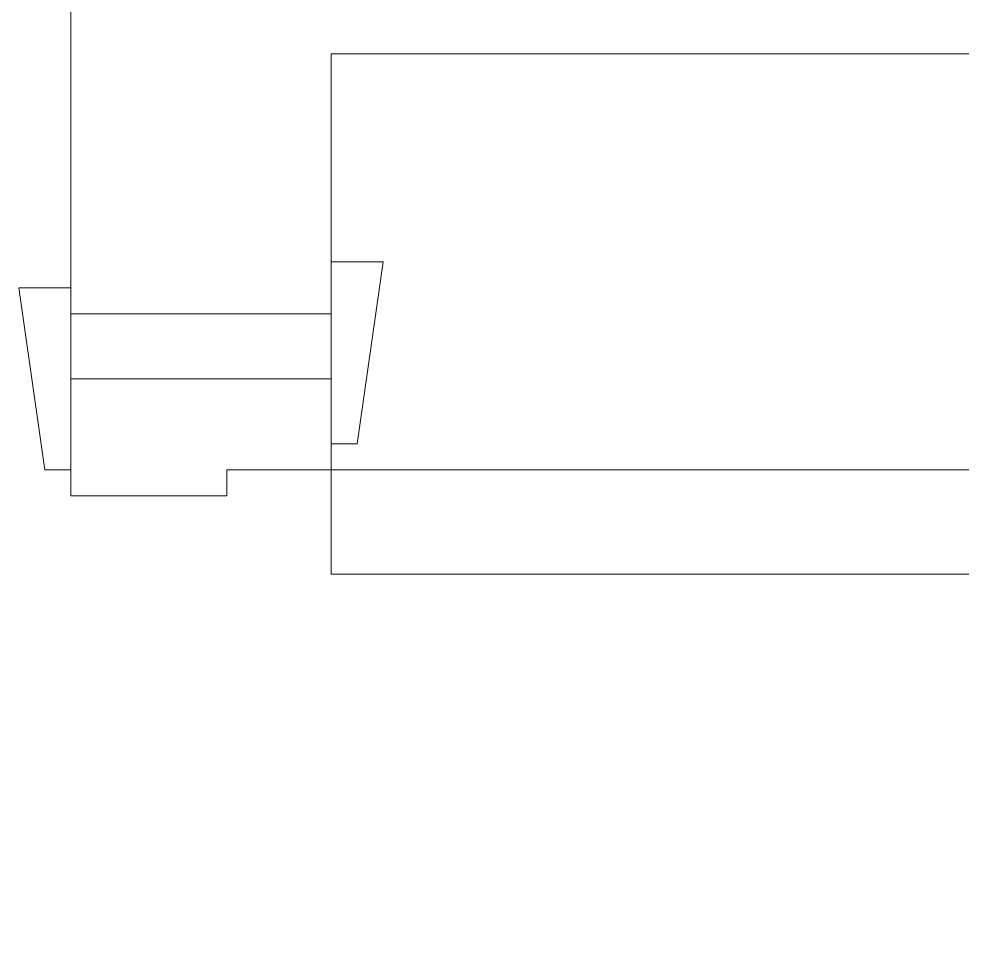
# Model space of a CAD drawing. Extents: x -234346 to 58427, y -132654 to -82394.
# Drawn here: x -135979.4 to -135616.8, y -111920.2 to -111559.2 of the extents above; entities that cross this region are included whole.
import ezdxf

# ---------------------------------------------------------------- set-up
doc = ezdxf.new("R2010")
doc.units = 0
doc.header["$LTSCALE"] = 8
for name, color, linetype, lineweight in [('72_EGR_EQP_TAG', 9, 'Continuous', 5), ('Walls', 9, 'Continuous', 5), ('Wooden Joinery', 9, 'Continuous', 5)]:
    doc.layers.add(name, color=color, linetype=linetype, lineweight=lineweight)

# ---------------------------------------------------------------- blocks, each defined once
blk = doc.blocks.new('A$C5DAD61B4')
at = {"layer": 'Wooden Joinery'}
for points in [[(80, 959.06), (80, 969.06), (10, 979.06), (10, 959.06)], [(70, 859.06), (70, 849.06), (0, 839.06), (0, 859.06)], [(120.01, 859.06), (120.01, 0), (80, 0), (80, 859.06)]]:
    blk.add_lwpolyline(points, close=True, dxfattribs=at)
for points in [[(45, 859.06), (45, 959.06), (20, 959.06), (20, 859.06), (45, 859.06)], [(45, 859.06), (80, 859.06), (80, 899.07), (90, 899.07), (90, 959.06), (45, 959.06), (45, 859.06)]]:
    blk.add_lwpolyline(points, dxfattribs=at)
blk.add_arc((80, 859.06), 859.99, 272.66603, 0, dxfattribs=at)
blk = doc.blocks.new('GF1')
at = {"layer": 'Walls', "color": 9}
for p, q in [((-135959.37, -111672.61), (-135959.37, -110542.61)), ((-135859.37, -111672.61), (-135859.37, -111572.61)), ((-135859.37, -111572.61), (-132259.37, -111572.61)), ((-135959.37, -111672.61), (-135859.37, -111672.61))]:
    blk.add_line(p, q, dxfattribs=at)
at = {"layer": 'Wooden Joinery', "color": 9, "xscale": -1, "rotation": 90}
blk.add_blockref('A$C5DAD61B4', (-135000.3, -111652.61), dxfattribs=at)

msp = doc.modelspace()

# ---------------------------------------------------------------- block references
at = {"layer": '72_EGR_EQP_TAG'}
msp.add_blockref('GF1', (0, 0), dxfattribs=at)

doc.saveas('drawing.dxf')
